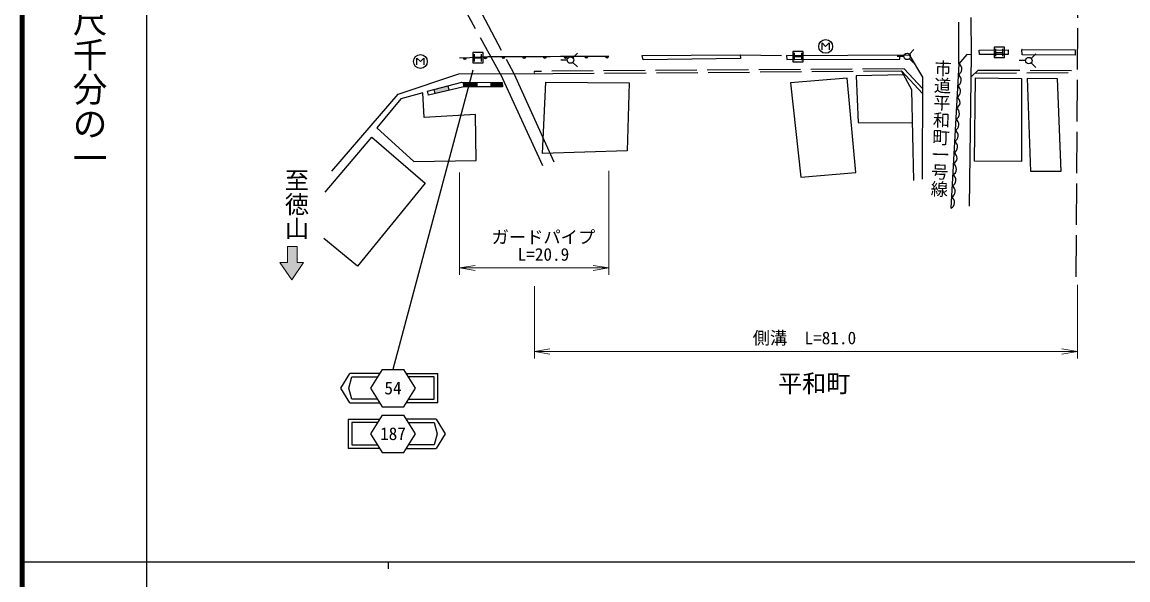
# Model space of a CAD drawing. Units: millimetres, scale not verified. Extents: x 40000 to 680000, y 20000 to 380000.
# Drawn here: x 40000 to 200111, y 202409 to 283192 of the extents above; entities that cross this region are included whole.
import ezdxf
from ezdxf.enums import TextEntityAlignment as Align

# ---------------------------------------------------------------- set-up
doc = ezdxf.new("R2010")
doc.units = ezdxf.units.MM
doc.header["$LTSCALE"] = 1000
doc.linetypes.add('DASHED', pattern=[7.5, 6, -1.5])
for name, color, linetype, lineweight in [('M-BGD', 7, 'Continuous', 25), ('M-BGD-EXST', 7, 'Continuous', 25), ('M-BMK-HTXT', 7, 'Continuous', 13), ('M-STR-HTXT', 7, 'Continuous', 13), ('M-STR-STRC', 7, 'Continuous', 25), ('M-TTL', 2, 'Continuous', 140), ('M-TTL-BAND', 7, 'Continuous', 25)]:
    doc.layers.add(name, color=color, linetype=linetype, lineweight=lineweight)
doc.styles.add('@ＭＳ ゴシック', font='')
doc.styles.add('ＭＳ ゴシック', font='')
doc.styles.get('@ＭＳ ゴシック').set_extended_font_data('@MS Gothic')
doc.styles.get('ＭＳ ゴシック').set_extended_font_data('MS Gothic')

# ---------------------------------------------------------------- blocks, each defined once
blk = doc.blocks.new('open_arrow')
at = {"color": 0, "linetype": 'Continuous', "lineweight": -2}
blk.add_lwpolyline([(7.5, 1.25), (0, 0), (7.5, -1.25)], dxfattribs=at)

msp = doc.modelspace()

# ---------------------------------------------------------------- hatches: boundary and pattern name
at = {"layer": 'M-BGD'}
for points in [[(104340, 278063), (103840, 278043), (103840, 278034), (103841, 278026), (103842, 278017), (103844, 278008), (103845, 278000), (103847, 277991), (103851, 277979), (103855, 277966), (103860, 277954), (103866, 277942), (103872, 277931), (103881, 277916), (103894, 277898), (103911, 277878), (103927, 277864), (103944, 277850), (103962, 277838), (103981, 277828), (104005, 277818), (104022, 277812), (104039, 277808), (104052, 277806), (104065, 277804), (104078, 277803), (104091, 277803), (104104, 277803), (104113, 277804), (104121, 277805), (104130, 277806), (104139, 277808), (104147, 277810), (104156, 277812), (104164, 277814), (104172, 277817), (104181, 277820), (104189, 277823), (104197, 277827), (104204, 277831), (104212, 277835), (104220, 277839), (104227, 277844), (104234, 277849), (104241, 277854), (104248, 277860), (104255, 277865), (104261, 277871), (104267, 277877), (104273, 277883), (104279, 277890), (104285, 277897), (104290, 277904), (104295, 277911), (104300, 277918), (104305, 277925), (104309, 277933), (104313, 277941), (104317, 277949), (104320, 277957), (104324, 277965), (104327, 277973), (104329, 277981), (104332, 277990), (104334, 277998), (104335, 278007), (104337, 278015), (104338, 278024), (104339, 278033), (104339, 278041), (104340, 278050)], [(107337, 278183), (106838, 278163), (106838, 278154), (106839, 278146), (106840, 278137), (106841, 278128), (106843, 278120), (106845, 278111), (106849, 278099), (106853, 278086), (106858, 278074), (106863, 278062), (106869, 278051), (106878, 278036), (106891, 278018), (106908, 277998), (106924, 277983), (106941, 277970), (106960, 277958), (106979, 277948), (107003, 277938), (107020, 277932), (107037, 277928), (107050, 277926), (107062, 277924), (107076, 277923), (107089, 277923), (107102, 277923), (107110, 277924), (107119, 277925), (107128, 277926), (107136, 277928), (107145, 277930), (107153, 277932), (107162, 277934), (107170, 277937), (107178, 277940), (107186, 277943), (107194, 277947), (107202, 277951), (107210, 277955), (107217, 277959), (107225, 277964), (107232, 277969), (107239, 277974), (107246, 277979), (107252, 277985), (107259, 277991), (107265, 277997), (107271, 278003), (107277, 278010), (107282, 278017), (107288, 278024), (107293, 278031), (107298, 278038), (107302, 278045), (107307, 278053), (107311, 278061), (107314, 278068), (107318, 278076), (107321, 278085), (107324, 278093), (107327, 278101), (107329, 278109), (107331, 278118), (107333, 278127), (107334, 278135), (107336, 278144), (107337, 278152), (107337, 278161), (107337, 278170)], [(109925, 278115), (109881, 278199), (109439, 278196), (109440, 278188), (109440, 278179), (109441, 278170), (109442, 278162), (109443, 278153), (109445, 278144), (109447, 278136), (109451, 278123), (109455, 278111), (109460, 278099), (109465, 278087), (109471, 278075), (109480, 278060), (109493, 278043), (109510, 278023), (109526, 278008), (109543, 277995), (109562, 277983), (109581, 277972), (109605, 277962), (109622, 277957), (109639, 277953), (109652, 277951), (109665, 277949), (109678, 277948), (109691, 277948), (109704, 277948), (109712, 277949), (109721, 277950), (109730, 277951), (109738, 277952), (109747, 277954), (109755, 277956), (109764, 277959), (109772, 277962), (109780, 277965), (109788, 277968), (109796, 277972), (109804, 277975), (109812, 277980), (109819, 277984), (109827, 277989), (109834, 277993), (109841, 277999), (109848, 278004), (109854, 278010), (109861, 278016), (109867, 278022), (109873, 278028), (109879, 278034), (109885, 278041), (109890, 278048), (109895, 278055), (109900, 278062), (109904, 278070), (109909, 278077), (109913, 278085), (109917, 278093), (109920, 278101), (109923, 278109)], [(112939, 278213), (112439, 278211), (112440, 278202), (112440, 278193), (112441, 278184), (112442, 278176), (112443, 278167), (112445, 278159), (112447, 278150), (112451, 278137), (112455, 278125), (112460, 278113), (112465, 278101), (112471, 278089), (112480, 278075), (112493, 278057), (112510, 278037), (112526, 278022), (112543, 278009), (112562, 277997), (112581, 277986), (112605, 277976), (112622, 277971), (112639, 277967), (112652, 277965), (112664, 277963), (112678, 277962), (112691, 277962), (112704, 277962), (112712, 277963), (112721, 277964), (112730, 277965), (112738, 277967), (112747, 277968), (112755, 277971), (112764, 277973), (112772, 277976), (112780, 277979), (112788, 277982), (112796, 277986), (112804, 277989), (112812, 277994), (112819, 277998), (112827, 278003), (112834, 278008), (112841, 278013), (112848, 278018), (112854, 278024), (112861, 278030), (112867, 278036), (112873, 278042), (112879, 278049), (112884, 278055), (112890, 278062), (112895, 278069), (112900, 278077), (112904, 278084), (112909, 278092), (112913, 278099), (112917, 278107), (112920, 278115), (112923, 278123), (112926, 278131), (112929, 278140), (112931, 278148), (112933, 278157), (112935, 278165), (112937, 278174), (112938, 278182), (112939, 278191), (112939, 278200)], [(115939, 278227), (115439, 278225), (115440, 278216), (115440, 278207), (115441, 278198), (115442, 278190), (115443, 278181), (115445, 278173), (115447, 278164), (115451, 278152), (115455, 278139), (115460, 278127), (115465, 278115), (115471, 278104), (115480, 278089), (115493, 278071), (115510, 278051), (115526, 278036), (115543, 278023), (115562, 278011), (115581, 278001), (115605, 277990), (115622, 277985), (115639, 277981), (115651, 277979), (115664, 277977), (115678, 277976), (115691, 277976), (115704, 277976), (115712, 277977), (115721, 277978), (115730, 277979), (115738, 277981), (115747, 277982), (115755, 277985), (115764, 277987), (115772, 277990), (115780, 277993), (115788, 277996), (115796, 278000), (115804, 278004), (115812, 278008), (115819, 278012), (115827, 278017), (115834, 278022), (115841, 278027), (115848, 278032), (115854, 278038), (115861, 278044), (115867, 278050), (115873, 278056), (115879, 278063), (115884, 278069), (115890, 278076), (115895, 278083), (115900, 278091), (115904, 278098), (115909, 278106), (115913, 278113), (115916, 278121), (115920, 278129), (115923, 278137), (115926, 278145), (115929, 278154), (115931, 278162), (115933, 278171), (115935, 278179), (115937, 278188), (115938, 278196), (115939, 278205), (115939, 278214)], [(118939, 278241), (118439, 278239), (118440, 278230), (118440, 278221), (118441, 278213), (118442, 278204), (118443, 278195), (118445, 278187), (118447, 278178), (118451, 278166), (118455, 278153), (118460, 278141), (118465, 278129), (118471, 278118), (118480, 278103), (118493, 278085), (118510, 278065), (118526, 278050), (118543, 278037), (118562, 278025), (118581, 278015), (118605, 278005), (118622, 277999), (118639, 277995), (118651, 277993), (118664, 277991), (118677, 277990), (118691, 277990), (118704, 277990), (118712, 277991), (118721, 277992), (118730, 277993), (118738, 277995), (118747, 277997), (118755, 277999), (118764, 278001), (118772, 278004), (118780, 278007), (118788, 278010), (118796, 278014), (118804, 278018), (118812, 278022), (118819, 278026), (118827, 278031), (118834, 278036), (118841, 278041), (118848, 278046), (118854, 278052), (118861, 278058), (118867, 278064), (118873, 278070), (118879, 278077), (118884, 278083), (118890, 278090), (118895, 278097), (118900, 278105), (118904, 278112), (118909, 278120), (118913, 278127), (118916, 278135), (118920, 278143), (118923, 278151), (118926, 278160), (118929, 278168), (118931, 278176), (118933, 278185), (118935, 278193), (118936, 278202), (118938, 278211), (118939, 278219), (118939, 278228)], [(121939, 278255), (121439, 278253), (121440, 278244), (121440, 278235), (121441, 278227), (121442, 278218), (121443, 278209), (121445, 278201), (121447, 278192), (121451, 278180), (121455, 278167), (121460, 278155), (121465, 278143), (121471, 278132), (121480, 278117), (121493, 278099), (121510, 278079), (121526, 278065), (121543, 278051), (121562, 278039), (121581, 278029), (121605, 278019), (121622, 278013), (121639, 278009), (121651, 278007), (121664, 278005), (121677, 278004), (121691, 278004), (121704, 278004), (121712, 278005), (121721, 278006), (121730, 278007), (121738, 278009), (121747, 278011), (121755, 278013), (121764, 278015), (121772, 278018), (121780, 278021), (121788, 278024), (121796, 278028), (121804, 278032), (121812, 278036), (121819, 278040), (121826, 278045), (121834, 278050), (121841, 278055), (121848, 278060), (121854, 278066), (121861, 278072), (121867, 278078), (121873, 278084), (121879, 278091), (121884, 278098), (121890, 278104), (121895, 278112), (121900, 278119), (121904, 278126), (121909, 278134), (121913, 278141), (121916, 278149), (121920, 278157), (121923, 278165), (121926, 278174), (121929, 278182), (121931, 278190), (121933, 278199), (121935, 278207), (121936, 278216), (121938, 278225), (121938, 278233), (121939, 278242)], [(124939, 278269), (124439, 278267), (124440, 278258), (124440, 278249), (124441, 278241), (124442, 278232), (124443, 278223), (124445, 278215), (124447, 278206), (124451, 278194), (124455, 278181), (124460, 278169), (124465, 278157), (124471, 278146), (124480, 278131), (124493, 278113), (124510, 278094), (124526, 278079), (124543, 278065), (124562, 278053), (124581, 278043), (124605, 278033), (124622, 278027), (124638, 278023), (124651, 278021), (124664, 278019), (124677, 278018), (124690, 278018), (124704, 278018), (124712, 278019), (124721, 278020), (124730, 278021), (124738, 278023), (124747, 278025), (124755, 278027), (124764, 278029), (124772, 278032), (124780, 278035), (124788, 278038), (124796, 278042), (124804, 278046), (124812, 278050), (124819, 278054), (124826, 278059), (124834, 278064), (124841, 278069), (124848, 278074), (124854, 278080), (124861, 278086), (124867, 278092), (124873, 278098), (124879, 278105), (124884, 278112), (124890, 278119), (124895, 278126), (124900, 278133), (124904, 278140), (124909, 278148), (124913, 278156), (124916, 278163), (124920, 278171), (124923, 278180), (124926, 278188), (124929, 278196), (124931, 278204), (124933, 278213), (124935, 278221), (124936, 278230), (124938, 278239), (124938, 278247), (124939, 278256)], [(101772, 273316), (101626, 273950), (99604, 273435), (99743, 272832)], [(105852, 273838), (105864, 274456), (103884, 274471), (103925, 273831), (103953, 273838)], [(109578, 273838), (109533, 274427), (107938, 274440), (107923, 273838)]]:
    msp.add_hatch(color=256, dxfattribs=at).paths.add_polyline_path(points)
at = {"layer": 'M-BMK-HTXT'}
msp.add_hatch(color=256, dxfattribs=at).paths.add_polyline_path([(79036, 245843), (80735, 248377), (79808, 248377), (79808, 250705), (78448, 250705), (78448, 248377), (77307, 248377)])

# ---------------------------------------------------------------- linework, layer by layer
at = {"layer": 'M-BGD', "linetype": 'DASHED'}
for p, q in [((175614, 277171), (175711, 300602)), ((177316, 298872), (177420, 278440)), ((109264, 275646), (97212, 297699)), ((99549, 297699), (111190, 275728)), ((192618, 246318), (192879, 286657)), ((143963, 278433), (150686, 278351)), ((167697, 276424), (114167, 276055)), ((116847, 275728), (167328, 276137)), ((167328, 276137), (170352, 272832)), ((170355, 273565), (167697, 276424)), ((177376, 275212), (178442, 276250)), ((177972, 275792), (192827, 275891)), ((178442, 276250), (192828, 276173))]:
    msp.add_line(p, q, dxfattribs=at)
at = {"layer": 'M-BGD'}
for p, q in [((178586, 279145), (182799, 279174)), ((178614, 278486), (178586, 279145)), ((182799, 279174), (182799, 278514)), ((184805, 279231), (184748, 279231)), ((184748, 279231), (192457, 279174)), ((184805, 278457), (184748, 279231)), ((192457, 279174), (192457, 278428)), ((103340, 278023), (104839, 278083)), ((104839, 278083), (106338, 278143)), ((106338, 278143), (107440, 278187)), ((107440, 278187), (108939, 278194)), ((108939, 278194), (110439, 278201)), ((110439, 278201), (111939, 278208)), ((111939, 278208), (113439, 278215)), ((113439, 278215), (114939, 278222)), ((114939, 278222), (116439, 278229)), ((116439, 278229), (117939, 278236)), ((117939, 278236), (119439, 278243)), ((119439, 278243), (120939, 278250)), ((120939, 278250), (122439, 278257)), ((122439, 278257), (123939, 278265)), ((123939, 278265), (124939, 278269)), ((129780, 278351), (143963, 278433)), ((129903, 277736), (129780, 278351)), ((144004, 277900), (129903, 277736)), ((143963, 278433), (144004, 277900)), ((150686, 278351), (168435, 278474)), ((150686, 278351), (150706, 277777)), ((150706, 277777), (167103, 277818)), ((167103, 277818), (167122, 278465)), ((168435, 278474), (170361, 275195)), ((175614, 277171), (174487, 256245)), ((176780, 278514), (175614, 277171)), ((177420, 278440), (176780, 278514)), ((177420, 278440), (177124, 256532)), ((182799, 278514), (178614, 278486)), ((192457, 278428), (184805, 278457)), ((94466, 272776), (103238, 275687)), ((103238, 275687), (116847, 275728)), ((109264, 275646), (115330, 262446)), ((111190, 275728), (117011, 262979)), ((167640, 275565), (160790, 275400)), ((160790, 275400), (161077, 268636)), ((168824, 273391), (167328, 276137)), ((98691, 273202), (103681, 274473)), ((103953, 273838), (98827, 272613)), ((101626, 273950), (101772, 273316)), ((103681, 274473), (109533, 274427)), ((103884, 274471), (103925, 273831)), ((109578, 273838), (103953, 273838)), ((105864, 274456), (105852, 273838)), ((107923, 273838), (107938, 274440)), ((109533, 274427), (109578, 273838)), ((109533, 274427), (109578, 273838)), ((115371, 264168), (115822, 274498)), ((115822, 274498), (127915, 274416)), ((127915, 274416), (127628, 264537)), ((159478, 275072), (151280, 274375)), ((151280, 274375), (152756, 260725)), ((160708, 261422), (159478, 275072)), ((170361, 275195), (170300, 260438)), ((177898, 263066), (178070, 275104)), ((178070, 275104), (184719, 275046)), ((184719, 275046), (184719, 263009)), ((185579, 275075), (189878, 275046)), ((186066, 261547), (185579, 275075)), ((189878, 275046), (190394, 261547)), ((84833, 261626), (94466, 272776)), ((98010, 272930), (94835, 272068)), ((98237, 269392), (98010, 272930)), ((98827, 272613), (98691, 273202)), ((99604, 273435), (99743, 272832)), ((169111, 260233), (168824, 273391)), ((94835, 272068), (91342, 267895)), ((105632, 269800), (98237, 269392)), ((105768, 263132), (105632, 269800)), ((91342, 267895), (96740, 262996)), ((161077, 268636), (168929, 268594)), ((83857, 258550), (90661, 266534)), ((90661, 266534), (98373, 259865)), ((127628, 264537), (115371, 264168)), ((96740, 262996), (105768, 263132)), ((184719, 263009), (177898, 263066)), ((152756, 260725), (160708, 261422)), ((190394, 261547), (186066, 261547)), ((98373, 259865), (88575, 247844)), ((88575, 247844), (83675, 251836))]:
    msp.add_line(p, q, dxfattribs=at)
for centre, radius, start, end in [((104090, 278053), 250, 182.29061, 2.29061), ((107087, 278173), 250, 182.29061, 2.29061), ((109689, 278198), 250, 180.26899, 0.26899), ((112689, 278212), 250, 180.26899, 0.26899), ((115689, 278226), 250, 180.26899, 0.26899), ((118689, 278240), 250, 180.26899, 0.26899), ((121689, 278254), 250, 180.26899, 0.26899), ((124689, 278268), 250, 180.26898, 0.26899), ((175171, 276388), 900, 293.29347, 60.54485), ((175084, 274778), 900, 293.29347, 60.54485), ((174998, 273168), 900, 293.29347, 60.54485), ((174911, 271559), 900, 293.29347, 60.54485), ((174825, 269949), 900, 293.29347, 60.54485), ((174738, 268339), 900, 293.29347, 60.54485), ((174651, 266730), 900, 293.29347, 60.54485), ((174565, 265120), 900, 293.29347, 60.54485), ((174478, 263510), 900, 293.29347, 60.54485), ((174391, 261900), 900, 293.29347, 60.54485), ((174305, 260291), 900, 293.29347, 60.54485), ((174218, 258681), 900, 293.29347, 60.54485), ((174131, 257071), 900, 293.29347, 60.54485)]:
    msp.add_arc(centre, radius, start, end, dxfattribs=at)
at = {"layer": 'M-BGD-EXST'}
for p, q in [((106751, 278782), (105251, 278782)), ((105251, 278782), (105251, 277282)), ((106751, 277282), (106751, 278782)), ((119746, 278031), (120413, 278698)), ((153102, 278947), (151602, 278947)), ((151602, 278947), (151602, 277447)), ((151834, 277674), (151834, 278724)), ((152885, 277669), (152885, 278719)), ((153102, 277447), (153102, 278947)), ((155848, 279175), (155848, 280175)), ((155848, 280175), (156348, 279675)), ((156348, 279675), (156848, 280175)), ((156848, 280175), (156848, 279175)), ((168466, 278560), (169133, 279226)), ((182244, 279556), (180744, 279556)), ((180744, 279556), (180744, 278056)), ((180976, 278283), (180976, 279333)), ((180976, 278808), (182026, 278808)), ((182028, 278278), (182028, 279328)), ((182244, 278056), (182244, 279556)), ((186106, 277945), (186773, 278612)), ((97168, 276990), (97168, 277990)), ((97168, 277990), (97668, 277490)), ((97668, 277490), (98168, 277990)), ((98168, 277990), (98168, 276990)), ((105251, 277282), (106751, 277282)), ((105483, 277508), (105483, 278558)), ((105483, 278033), (106533, 278033)), ((106535, 277504), (106535, 278554)), ((118942, 277698), (117999, 277698)), ((119746, 277365), (120413, 276698)), ((151602, 277447), (153102, 277447)), ((151834, 278199), (152884, 278199)), ((167661, 278226), (166719, 278226)), ((168466, 277893), (169133, 277226)), ((180744, 278056), (182244, 278056)), ((185301, 277612), (184359, 277612)), ((186106, 277278), (186773, 276612))]:
    msp.add_line(p, q, dxfattribs=at)
for centre, radius in [((156348, 279675), 1000), ((168133, 278226), 471), ((97668, 277490), 1000), ((119413, 277698), 471), ((185773, 277612), 471)]:
    msp.add_circle(centre, radius, dxfattribs=at)
at = {"layer": 'M-BMK-HTXT'}
for p, q in [((78448, 250705), (79808, 250705)), ((78448, 248377), (78448, 250705)), ((79808, 250705), (79808, 248377)), ((79036, 245843), (77307, 248377)), ((77307, 248377), (78448, 248377)), ((80735, 248377), (79036, 245843)), ((79808, 248377), (80735, 248377))]:
    msp.add_line(p, q, dxfattribs=at)
at = {"layer": 'M-STR-HTXT'}
for p, q in [((114167, 276055), (114170, 275719)), ((103340, 261420), (103340, 246588)), ((124939, 261666), (124939, 246588)), ((103340, 247588), (124939, 247588)), ((192809, 245132), (192809, 234485)), ((114170, 244960), (114170, 234485)), ((114170, 235485), (192809, 235485))]:
    msp.add_line(p, q, dxfattribs=at)
at = {"layer": 'M-STR-STRC'}
for p, q in [((105247, 276243), (93702, 232892)), ((86158, 230192), (87446, 232323)), ((91771, 232323), (87446, 232323)), ((92121, 232892), (90462, 230192)), ((92121, 232892), (95284, 232892)), ((96942, 230192), (95284, 232892)), ((95634, 232323), (100176, 232323)), ((100176, 228062), (100176, 232323)), ((87327, 230192), (87728, 231823)), ((87728, 231823), (91464, 231823)), ((99676, 231823), (95941, 231823)), ((99676, 228562), (99676, 231823)), ((87446, 228062), (86158, 230192)), ((87728, 228562), (87327, 230192)), ((90462, 230192), (92121, 227492)), ((95284, 227492), (96942, 230192)), ((87446, 228062), (91771, 228062)), ((91464, 228562), (87728, 228562)), ((92121, 227492), (95284, 227492)), ((100176, 228062), (95634, 228062)), ((95941, 228562), (99676, 228562)), ((92121, 226279), (90462, 223579)), ((92121, 226279), (95284, 226279)), ((96942, 223579), (95284, 226279)), ((87228, 225710), (87228, 221449)), ((87228, 225710), (91771, 225710)), ((87728, 225210), (87728, 221949)), ((91464, 225210), (87728, 225210)), ((99958, 225710), (95634, 225710)), ((95941, 225210), (99676, 225210)), ((99676, 225210), (100078, 223579)), ((99958, 225710), (101246, 223579)), ((90462, 223579), (92121, 220879)), ((95284, 220879), (96942, 223579)), ((100078, 223579), (99676, 221949)), ((101246, 223579), (99958, 221449)), ((91771, 221449), (87228, 221449)), ((87728, 221949), (91464, 221949)), ((95634, 221449), (99958, 221449)), ((99676, 221949), (95941, 221949)), ((92121, 220879), (95284, 220879))]:
    msp.add_line(p, q, dxfattribs=at)
at = {"layer": 'M-TTL'}
msp.add_line((40000, 380000), (40000, 20000), dxfattribs=at)
at = {"layer": 'M-TTL-BAND'}
for p, q in [((58000, 370000), (58000, 20000)), ((40000, 205000), (579000, 205000)), ((93000, 205000), (93000, 204000))]:
    msp.add_line(p, q, dxfattribs=at)

# ---------------------------------------------------------------- block references
at = {"layer": 'M-STR-HTXT', "xscale": 300, "yscale": 300}
for p in [(103340, 247588), (114170, 235485)]:
    msp.add_blockref('open_arrow', p, dxfattribs=at)
at = {"layer": 'M-STR-HTXT', "xscale": 300, "yscale": 300, "rotation": 180}
for p in [(124939, 247588), (192809, 235485)]:
    msp.add_blockref('open_arrow', p, dxfattribs=at)

# ---------------------------------------------------------------- texts
at = {"layer": 'M-BMK-HTXT', "style": '@ＭＳ ゴシック'}
for s, height, rotation, p in [('市道平和町一号線', 1833, 268.232, (171282, 257819)), ('至徳山', 2566, 270, (77692, 251583))]:
    msp.add_text(s, height=height, rotation=rotation, dxfattribs=at).set_placement(p, align=Align.BOTTOM_RIGHT)
at = {"layer": 'M-BMK-HTXT', "style": 'ＭＳ ゴシック'}
msp.add_text('平和町', height=2566, dxfattribs=at).set_placement((149439, 228809), align=Align.BOTTOM_LEFT)
at = {"layer": 'M-STR-HTXT', "style": 'ＭＳ ゴシック'}
for s, p in [('ガードパイプ', (115482, 250588)), ('L=20.9', (115482, 248088)), ('側溝\u3000L=81.0', (153278, 235985))]:
    msp.add_text(s, height=1833, dxfattribs=at).set_placement(p, align=Align.BOTTOM_CENTER)
at = {"layer": 'M-STR-STRC', "style": 'ＭＳ ゴシック'}
for s, p in [('54', (93702, 230192)), ('187', (93702, 223579))]:
    msp.add_text(s, height=1833, dxfattribs=at).set_placement(p, align=Align.MIDDLE_CENTER)
at = {"layer": 'M-TTL-BAND', "style": '@ＭＳ ゴシック'}
msp.add_text('縮尺千分の一', height=3666, rotation=270, dxfattribs=at).set_placement((49777, 261030), align=Align.MIDDLE_RIGHT)

doc.saveas('drawing.dxf')
